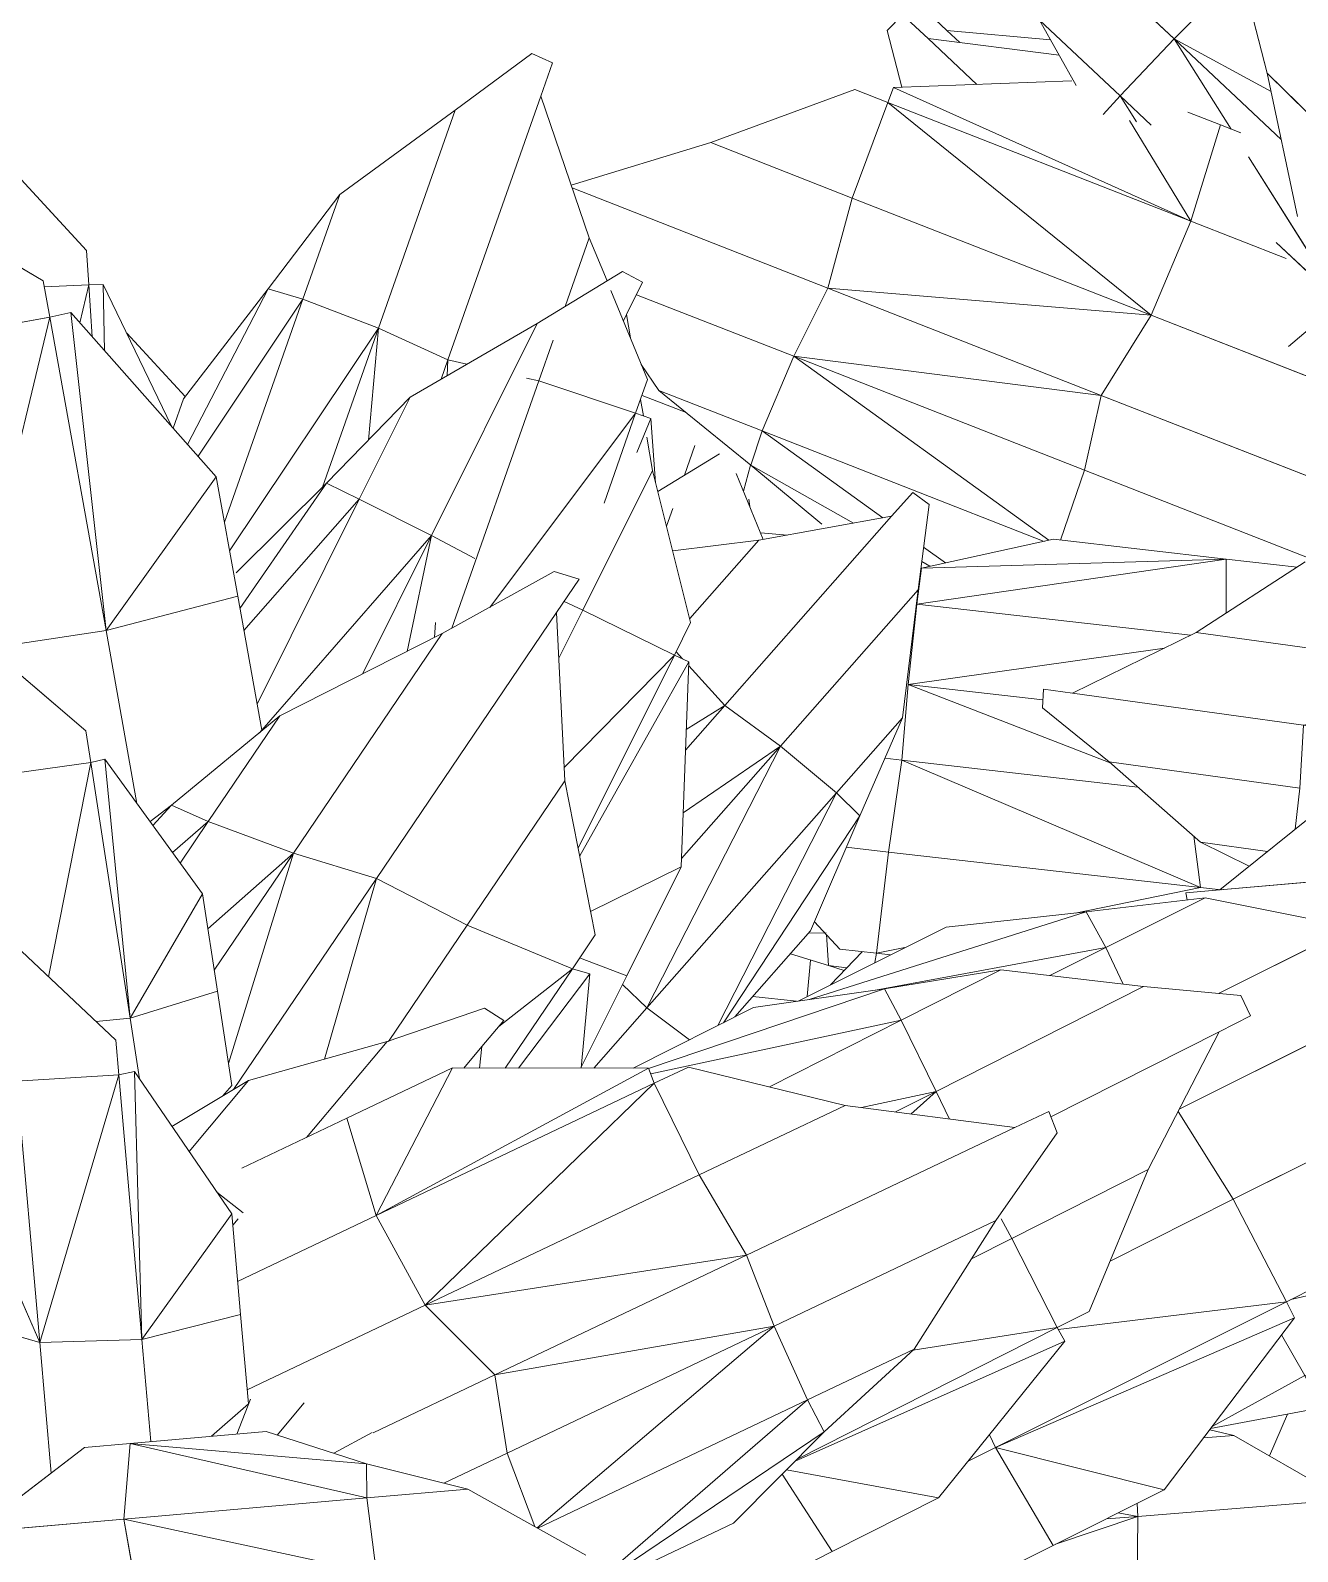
# Model space of a CAD drawing. Header units: inches. Extents: x 1 to 4284, y -575 to 745.
# Drawn here: x 2925.15 to 2936.32, y 309.4 to 322.82 of the extents above; entities that cross this region are included whole.
import ezdxf

# ---------------------------------------------------------------- set-up
doc = ezdxf.new("R2010")
doc.units = ezdxf.units.IN
doc.header["$MEASUREMENT"] = 0
doc.layers.add('Plant-hosta', color=7, linetype='Continuous', lineweight=9)

# ---------------------------------------------------------------- blocks, each defined once
blk = doc.blocks.new('Untitled_dwg-V12-New Construction - Tel_Data_Elec Plan')
at = {"layer": 'Plant-hosta'}
for p, q in [((9.928, -8.959), (9.953, -8.331)), ((9.928, -8.959), (9.953, -8.331)), ((9.953, -8.708), (9.941, -8.646)), ((9.941, -8.646), (9.953, -8.708)), ((9.295, -8.86), (9.19, -8.733)), ((9.19, -8.733), (9.295, -8.86)), ((9.223, -9.048), (9.848, -9.174)), ((9.848, -9.174), (9.223, -9.048)), ((9.67, -9.316), (9.494, -9.102)), ((9.494, -9.102), (9.67, -9.316)), ((5.3, -11.961), (5.593, -11.259)), ((5.3, -11.961), (5.593, -11.259))]:
    blk.add_line(p, q, dxfattribs=at)
blk = doc.blocks.new('Untitled_dwg-V39-New Construction - Tel_Data_Elec Plan')
at = {"layer": 'Plant-hosta'}
for p, q in [((-9.163, -4.718), (-9.509, -4.89)), ((-9.509, -4.89), (-9.163, -4.718)), ((-9.059, -4.725), (-8.922, -5.017)), ((-9.059, -4.725), (-8.922, -5.017)), ((-7.831, -8.608), (-8.046, -8.708)), ((-8.046, -8.708), (-7.831, -8.608)), ((-8.062, -9.106), (-7.926, -9.3)), ((-8.062, -9.106), (-7.926, -9.3)), ((-8.301, -9.929), (-8.614, -10.205)), ((-8.301, -9.929), (-8.614, -10.205)), ((-5.168, -12.299), (-4.131, -11.765)), ((-4.131, -11.765), (-5.168, -12.299)), ((-4.901, -11.772), (-5.168, -12.299)), ((-4.987, -12.309), (-4.157, -11.92)), ((-4.157, -11.92), (-4.987, -12.309)), ((-5.483, -12.491), (-5.531, -11.974)), ((-4.917, -12.17), (-4.987, -12.309)), ((-5.307, -12.574), (-5.168, -12.299)), ((-5.112, -12.559), (-4.987, -12.309))]:
    blk.add_line(p, q, dxfattribs=at)
at = {"layer": 'Plant-hosta', "flags": 128}
for points in [[(-5.531, -11.974), (-5.483, -12.491), (-5.307, -12.574), (-5.168, -12.299), (-4.901, -11.772)], [(-5.269, -12.498), (-5.112, -12.559), (-4.987, -12.309), (-4.917, -12.17)]]:
    blk.add_lwpolyline(points, dxfattribs=at)
blk = doc.blocks.new('Untitled_dwg-V42-New Construction - Tel_Data_Elec Plan')
at = {"layer": 'Plant-hosta'}
for p, q in [((-7.857, 1.908), (-8.131, 2.2)), ((-7.857, 1.908), (-8.131, 2.2)), ((-7.561, 1.957), (-8.538, 1.795)), ((-8.519, 1.782), (-7.596, 1.64)), ((-7.668, 1.233), (-7.596, 1.64)), ((-7.484, 0.967), (-5.884, 1.169)), ((-5.884, 1.169), (-7.484, 0.967)), ((-4.53, -2.023), (-6.837, -2.641)), ((-7.128, -2.719), (-7.136, -2.656)), ((-7.128, -2.719), (-6.837, -2.641)), ((-6.988, -2.719), (-6.826, -2.638)), ((-6.988, -2.719), (-6.826, -2.638)), ((-6.837, -2.641), (-5.449, -3.116)), ((-5.449, -3.116), (-6.837, -2.641)), ((-6.988, -2.719), (-9.469, -3.955)), ((-6.988, -2.719), (-9.469, -3.955)), ((-6.988, -2.719), (-9.081, -4.677)), ((-6.988, -2.719), (-8.105, -2.886)), ((-6.988, -2.719), (-6.891, -3.164)), ((-6.891, -3.164), (-6.988, -2.719)), ((-6.521, -2.749), (-6.853, -3.095)), ((-6.326, -2.816), (-6.853, -3.095)), ((-5.866, -3.243), (-6.029, -2.918)), ((-5.866, -3.243), (-6.029, -2.918)), ((-9.986, -3.208), (-10.35, -3.029)), ((-9.986, -3.208), (-10.35, -3.029)), ((-9.874, -3.152), (-9.914, -3.08)), ((-9.874, -3.152), (-9.914, -3.08)), ((-10.309, -3.195), (-10.588, -3.407)), ((-10.588, -3.407), (-10.309, -3.195)), ((-10.309, -3.195), (-10.194, -3.106)), ((-10.309, -3.195), (-10.194, -3.106)), ((-10.165, -3.12), (-10.309, -3.195)), ((-10.231, -3.458), (-10.309, -3.195)), ((-10.163, -3.296), (-9.874, -3.152)), ((-10.163, -3.296), (-9.874, -3.152)), ((-9.764, -3.097), (-9.874, -3.152)), ((-9.764, -3.097), (-9.874, -3.152)), ((-9.62, -3.114), (-9.874, -3.152)), ((-9.874, -3.152), (-9.62, -3.114)), ((-9.469, -3.955), (-9.874, -3.152)), ((-7.366, -4.037), (-6.853, -3.095)), ((-7.366, -4.037), (-6.853, -3.095)), ((-10.163, -3.296), (-10.291, -3.6)), ((-10.291, -3.6), (-10.163, -3.296)), ((-7.366, -4.037), (-5.866, -3.243)), ((-10.227, -3.472), (-10.375, -3.524)), ((-10.227, -3.472), (-10.375, -3.524)), ((-7.205, -3.741), (-9.081, -4.677)), ((-9.081, -4.677), (-7.205, -3.741)), ((-5.647, -3.755), (-7.463, -4.717)), ((-9.469, -3.955), (-9.803, -4.122)), ((-9.081, -4.677), (-9.469, -3.955)), ((-9.469, -3.955), (-9.081, -4.677)), ((-7.361, -4.026), (-8.798, -5.284)), ((-7.361, -4.026), (-8.798, -5.284)), ((-7.366, -4.037), (-7.758, -4.684)), ((-5.269, -4.324), (-6.256, -4.847)), ((-9.081, -4.677), (-9.214, -4.743)), ((-9.214, -4.743), (-9.081, -4.677)), ((-9.081, -4.677), (-8.798, -5.284)), ((-9.081, -4.677), (-8.798, -5.284)), ((-7.692, -4.838), (-7.758, -4.684)), ((-8.798, -5.284), (-7.729, -4.751)), ((-8.798, -5.284), (-7.729, -4.751)), ((-8.798, -5.284), (-6.566, -4.813)), ((-6.566, -4.813), (-8.798, -5.284)), ((-7.692, -4.838), (-7.463, -4.717)), ((-7.463, -4.717), (-6.256, -4.847)), ((-6.256, -4.847), (-7.463, -4.717)), ((-6.31, -4.841), (-8.484, -5.924)), ((-8.484, -5.924), (-6.31, -4.841)), ((-5.141, -5.102), (-6.256, -4.847)), ((-5.949, -4.917), (-5.786, -5.364)), ((-5.786, -5.364), (-5.949, -4.917)), ((-6.693, -6.528), (-4.976, -5.014)), ((-4.976, -5.014), (-6.693, -6.528)), ((-5.786, -5.364), (-5.222, -5.083)), ((-5.222, -5.083), (-5.786, -5.364)), ((-8.798, -5.284), (-8.484, -5.924)), ((-8.798, -5.284), (-8.484, -5.924)), ((-5.786, -5.364), (-8.484, -5.924)), ((-8.484, -5.924), (-5.786, -5.364)), ((-5.786, -5.364), (-8.338, -6.208)), ((-5.786, -5.364), (-7.158, -6.049)), ((-6.327, -7.097), (-4.46, -5.452)), ((-8.338, -6.208), (-8.484, -5.924)), ((-6.693, -6.528), (-7.103, -6.021)), ((-6.693, -6.528), (-7.103, -6.021)), ((-7.241, -6.06), (-9.244, -7.825)), ((-7.241, -6.06), (-9.244, -7.825)), ((-8.758, -8.349), (-7.198, -6.054)), ((-7.198, -6.054), (-8.758, -8.349)), ((-8.338, -6.208), (-7.158, -6.049)), ((-8.338, -6.208), (-7.158, -6.049)), ((-3.967, -6.108), (-5.673, -7.612)), ((-8.262, -6.198), (-8.316, -6.261)), ((-8.262, -6.198), (-8.316, -6.261)), ((-8.124, -6.179), (-8.257, -6.375)), ((-8.257, -6.375), (-8.124, -6.179)), ((-8.758, -8.349), (-6.693, -6.528)), ((-6.327, -7.097), (-6.693, -6.528)), ((-8.767, -6.786), (-9.443, -7.576)), ((-8.507, -6.742), (-9.244, -7.825)), ((-9.244, -7.825), (-8.507, -6.742)), ((-9.443, -7.576), (-9.031, -6.872)), ((-9.443, -7.576), (-9.031, -6.872)), ((-4.066, -7.147), (-4.629, -6.938)), ((-4.629, -6.938), (-4.066, -7.147)), ((-6.327, -7.097), (-8.758, -8.349)), ((-6.327, -7.097), (-8.758, -8.349)), ((-6.327, -7.097), (-8.27, -8.811)), ((-6.327, -7.097), (-8.27, -8.811)), ((-5.673, -7.612), (-6.327, -7.097)), ((-4.066, -7.147), (-4.415, -7.837)), ((-4.387, -8.629), (-4.066, -7.147)), ((-3.101, -7.42), (-3.979, -9.267)), ((-9.443, -7.576), (-9.978, -8.473)), ((-9.244, -7.825), (-9.443, -7.576)), ((-5.673, -7.612), (-8.27, -8.811)), ((-5.673, -7.612), (-7.796, -9.484)), ((-5.673, -7.612), (-7.212, -10.169)), ((-5.059, -8.271), (-5.673, -7.612)), ((-5.059, -8.271), (-4.383, -7.675)), ((-4.383, -7.675), (-5.059, -8.271)), ((-9.244, -7.825), (-9.978, -8.473)), ((-8.758, -8.349), (-9.244, -7.825)), ((-8.758, -8.349), (-9.244, -7.825)), ((-3.979, -9.267), (-4.161, -7.988)), ((-3.979, -9.267), (-4.161, -7.988)), ((-5.059, -8.271), (-7.212, -10.169)), ((-5.059, -8.271), (-7.119, -10.275)), ((-5.059, -8.271), (-5.263, -9.291)), ((-5.263, -9.291), (-5.059, -8.271)), ((-5.059, -8.271), (-4.524, -8.98)), ((-5.059, -8.271), (-4.524, -8.98)), ((-9.876, -9.334), (-8.758, -8.349)), ((-8.27, -8.811), (-8.758, -8.349)), ((-10.046, -8.742), (-9.978, -8.473)), ((-10.046, -8.742), (-9.978, -8.473)), ((-4.647, -9.831), (-4.063, -8.676)), ((-4.647, -9.831), (-4.063, -8.676)), ((-8.27, -8.811), (-10.086, -10.412)), ((-8.27, -8.811), (-7.796, -9.484)), ((-4.524, -8.98), (-4.379, -8.852)), ((-4.524, -8.98), (-4.379, -8.852)), ((-4.524, -8.98), (-4.755, -9.184)), ((-4.524, -8.98), (-4.755, -9.184)), ((-4.647, -9.831), (-4.448, -8.913)), ((-4.448, -8.913), (-4.647, -9.831)), ((-4.003, -9.102), (-4.647, -9.831)), ((-4.003, -9.102), (-4.647, -9.831)), ((-5.098, -9.187), (-5.267, -9.523)), ((-5.267, -9.523), (-5.098, -9.187)), ((-5.211, -9.258), (-5.267, -9.523)), ((-5.267, -9.523), (-5.211, -9.258)), ((-3.891, -10.174), (-3.979, -9.267)), ((-7.796, -9.484), (-8.8, -10.369)), ((-7.796, -9.484), (-7.212, -10.169)), ((-7.212, -10.169), (-7.796, -9.484)), ((-5.267, -9.523), (-5.707, -10.393)), ((-5.267, -9.523), (-5.464, -9.42)), ((-5.464, -9.42), (-5.267, -9.523)), ((-4.647, -9.831), (-5.267, -9.523)), ((-4.647, -9.831), (-5.267, -9.523)), ((-5.601, -9.742), (-5.707, -10.393)), ((-5.623, -9.793), (-7.119, -10.275)), ((-4.647, -9.831), (-5.562, -11.639)), ((-4.06, -10.109), (-4.647, -9.831)), ((-7.447, -10.376), (-7.212, -10.169)), ((-7.447, -10.376), (-7.212, -10.169)), ((-7.212, -10.169), (-7.119, -10.275)), ((-7.212, -10.169), (-7.119, -10.275)), ((-10.085, -10.439), (-8.8, -10.369)), ((-8.8, -10.369), (-10.085, -10.439)), ((-7.447, -10.376), (-8.8, -10.369))]:
    blk.add_line(p, q, dxfattribs=at)
at = {"layer": 'Plant-hosta', "flags": 128}
for points in [[(-8.538, 1.795), (-7.561, 1.957), (-6.819, 2.119)], [(-6.666, 1.964), (-7.561, 1.957), (-7.596, 1.64), (-8.519, 1.782)], [(-7.668, 1.233), (-7.596, 1.64), (-6.495, 1.79)], [(-7.136, -2.656), (-7.128, -2.719), (-6.837, -2.641), (-4.53, -2.023)], [(-8.105, -2.886), (-6.988, -2.719), (-9.081, -4.677)], [(-6.326, -2.816), (-6.853, -3.095), (-6.521, -2.749)], [(-10.165, -3.12), (-10.309, -3.195), (-10.231, -3.458)], [(-9.874, -3.152), (-9.469, -3.955), (-9.803, -4.122)], [(-4.93, -3.376), (-5.647, -3.755), (-7.463, -4.717), (-7.692, -4.838), (-7.758, -4.684), (-7.366, -4.037), (-5.866, -3.243), (-5.647, -3.755), (-4.565, -3.558)], [(-5.269, -4.324), (-6.256, -4.847), (-5.141, -5.102)], [(-6.327, -7.097), (-4.46, -5.452), (-4.583, -5.262), (-4.798, -5.086)], [(-7.158, -6.049), (-5.786, -5.364), (-8.338, -6.208), (-8.484, -5.924)], [(-5.059, -8.271), (-5.673, -7.612), (-3.967, -6.108)], [(-8.758, -8.349), (-6.693, -6.528), (-6.327, -7.097)], [(-8.767, -6.786), (-9.443, -7.576), (-9.244, -7.825)], [(-10.086, -10.412), (-8.27, -8.811), (-7.796, -9.484), (-5.673, -7.612), (-6.327, -7.097)], [(-4.415, -7.837), (-4.066, -7.147), (-4.387, -8.629)], [(-2.52, -7.758), (-3.101, -7.42), (-3.979, -9.267), (-3.891, -10.174), (-3.717, -10.275), (-3.583, -9.994), (-2.52, -7.758), (-1.746, -8.036)], [(-9.244, -7.825), (-9.978, -8.473), (-9.443, -7.576)], [(-8.27, -8.811), (-5.673, -7.612), (-7.212, -10.169)], [(-5.623, -9.793), (-7.119, -10.275), (-5.059, -8.271), (-7.212, -10.169)], [(-8.27, -8.811), (-8.758, -8.349), (-9.876, -9.334)], [(-7.796, -9.484), (-8.8, -10.369), (-7.447, -10.376)], [(-5.267, -9.523), (-5.707, -10.393), (-5.601, -9.742)]]:
    blk.add_lwpolyline(points, dxfattribs=at)
blk.add_lwpolyline([(-4.06, -10.109), (-4.647, -9.831), (-5.562, -11.639), (-5.483, -12.491), (-5.307, -12.574), (-5.168, -12.299)], close=True, dxfattribs=at)
blk = doc.blocks.new('Untitled_dwg-V43-New Construction - Tel_Data_Elec Plan')
at = {"layer": 'Plant-hosta'}
for p, q in [((10.378, 3.219), (10.591, 2.651)), ((10.591, 2.651), (10.378, 3.219)), ((10.591, 2.651), (12.362, 3.139)), ((12.362, 3.139), (10.591, 2.651)), ((12.362, 3.139), (11.63, 2.269)), ((12.362, 3.139), (11.63, 2.269)), ((8.496, 2.788), (9.802, 2.637)), ((9.62, 1.651), (9.802, 2.637)), ((9.62, 1.651), (9.802, 2.637)), ((9.802, 2.637), (10.89, 2.511)), ((9.825, 2.634), (10.591, 2.651)), ((10.591, 2.651), (10.323, 2.577)), ((10.591, 2.651), (10.439, 2.563)), ((10.591, 2.651), (10.624, 2.542)), ((9.62, 1.651), (10.89, 2.511)), ((10.89, 2.511), (12.489, 1.479)), ((6.786, 2.162), (7.953, 2.022)), ((11.63, 2.269), (11.374, 2.198)), ((11.63, 2.269), (11.449, 2.15)), ((7.772, 1.229), (7.953, 2.022)), ((7.772, 1.229), (7.953, 2.022)), ((7.953, 2.022), (8.996, 1.897)), ((7.819, 1.207), (8.996, 1.897)), ((8.996, 1.897), (7.819, 1.207)), ((10.515, 0.98), (8.996, 1.897)), ((9.353, 1.682), (9.62, 1.651)), ((9.353, 1.682), (9.62, 1.651)), ((9.608, 1.527), (9.62, 1.651)), ((9.62, 1.651), (9.608, 1.527)), ((9.62, 1.651), (12.47, 1.321)), ((9.62, 1.651), (12.489, 1.479)), ((9.62, 1.651), (12.47, 1.321)), ((6.084, 1.499), (8.204, 0.689)), ((6.084, 1.499), (8.204, 0.689)), ((6.119, 1.536), (8.247, 1.006)), ((8.247, 1.006), (6.119, 1.536)), ((6.17, 1.589), (7.219, 1.489)), ((8.247, 1.006), (7.219, 1.489)), ((12.47, 1.321), (12.489, 1.479)), ((12.47, 1.321), (12.489, 1.479)), ((5.9, 1.308), (5.121, 0.404)), ((5.9, 1.308), (5.121, 0.404)), ((10.496, 0.863), (12.47, 1.321)), ((10.496, 0.863), (12.47, 1.321)), ((12.47, 1.321), (12.339, 0.312)), ((12.47, 1.321), (12.782, 1.285)), ((7.918, 1.16), (10.515, 0.98)), ((10.493, 0.844), (7.941, 1.149)), ((8.247, 1.006), (8.204, 0.689)), ((9.241, 0.591), (8.247, 1.006)), ((10.493, 0.844), (10.515, 0.98)), ((4.109, 0.828), (2.179, -0.384)), ((2.179, -0.384), (4.109, 0.828)), ((4.109, 0.828), (4.259, 0.173)), ((4.109, 0.828), (4.259, 0.173)), ((5.564, 0.918), (5.555, 0.224)), ((8.151, -0.022), (5.579, 0.935)), ((5.582, 0.939), (8.204, 0.689)), ((5.582, 0.939), (8.204, 0.689)), ((10.493, 0.844), (9.231, 0.595)), ((10.493, 0.844), (9.231, 0.595)), ((10.493, 0.844), (10.384, -0.032)), ((10.493, 0.844), (10.384, -0.032)), ((10.493, 0.844), (10.807, 0.806)), ((10.807, 0.806), (10.493, 0.844)), ((11.722, -0.192), (10.807, 0.806)), ((11.722, -0.192), (10.807, 0.806)), ((8.151, -0.022), (8.204, 0.689)), ((9.241, 0.591), (8.204, 0.689)), ((10.306, -0.228), (9.241, 0.591)), ((10.306, -0.228), (9.241, 0.591)), ((5.121, 0.404), (4.259, 0.173)), ((5.121, 0.404), (4.357, -0.111)), ((11.132, 0.452), (12.339, 0.312)), ((12.339, 0.312), (11.132, 0.452)), ((2.179, -0.384), (2.063, 0.279)), ((4.941, 0.283), (5.555, 0.224)), ((12.146, -0.584), (12.339, 0.312)), ((12.146, -0.584), (12.339, 0.312)), ((13.669, 0.158), (12.339, 0.312)), ((2.179, -0.384), (4.259, 0.173)), ((2.461, -0.992), (4.259, 0.173)), ((4.259, 0.173), (4.357, -0.111)), ((5.69, -0.461), (5.555, 0.224)), ((8.151, -0.022), (5.555, 0.224)), ((5.69, -0.461), (5.555, 0.224)), ((10.384, -0.032), (9.99, 0.016)), ((9.99, 0.016), (10.384, -0.032)), ((2.461, -0.992), (4.357, -0.111)), ((4.357, -0.111), (3.624, -0.681)), ((4.357, -0.111), (3.624, -0.681)), ((5.69, -0.461), (8.151, -0.022)), ((8.151, -0.022), (5.69, -0.461)), ((8.136, -0.694), (8.151, -0.022)), ((8.151, -0.022), (10.306, -0.228)), ((10.384, -0.032), (10.355, -0.226)), ((10.384, -0.032), (10.355, -0.226)), ((11.722, -0.192), (10.384, -0.032)), ((10.384, -0.032), (11.722, -0.192)), ((10.306, -0.228), (11.079, -0.772)), ((11.722, -0.192), (12.726, -1.12)), ((11.722, -0.192), (12.726, -1.12)), ((2.179, -0.384), (0.896, -0.728)), ((2.179, -0.384), (2.461, -0.992)), ((4.119, -0.296), (4.499, -0.354)), ((4.499, -0.354), (4.119, -0.296)), ((5.69, -0.461), (4.505, -0.348)), ((5.69, -0.461), (4.505, -0.348)), ((5.321, -1.248), (5.69, -0.461)), ((8.136, -0.694), (5.69, -0.461)), ((3.703, -0.619), (4.025, -0.805)), ((3.703, -0.619), (4.025, -0.805)), ((12.162, -0.598), (14.591, -0.879)), ((0.896, -0.728), (2.071, -1.097)), ((2.461, -0.992), (3.624, -0.681)), ((3.373, -0.748), (3.592, -0.995)), ((3.373, -0.748), (3.592, -0.995)), ((5.321, -1.248), (8.136, -0.694)), ((8.136, -0.694), (7.987, -1.502)), ((7.987, -1.502), (8.136, -0.694)), ((8.136, -0.694), (10.746, -0.942)), ((11.079, -0.772), (11.074, -0.973)), ((3.157, -0.806), (3.559, -0.963)), ((11.076, -0.922), (12.726, -1.12)), ((2.015, -2.102), (1.716, -0.985)), ((2.015, -2.102), (1.716, -0.985)), ((2.461, -0.992), (2.071, -1.097)), ((2.637, -0.945), (2.871, -1.818)), ((3.559, -0.963), (3.764, -1.727)), ((10.746, -0.942), (9.406, -1.637)), ((9.406, -1.637), (10.746, -0.942)), ((10.746, -0.942), (11.074, -0.973)), ((5.321, -1.248), (3.591, -1.084)), ((3.591, -1.084), (5.321, -1.248)), ((12.726, -1.12), (13.036, -1.157)), ((13.017, -1.353), (13.036, -1.157)), ((5.321, -1.248), (5.188, -2.139)), ((5.321, -1.248), (5.188, -2.139)), ((5.321, -1.248), (7.987, -1.502)), ((5.321, -1.248), (7.89, -2.396)), ((5.321, -1.248), (7.987, -1.502)), ((10.228, -1.21), (10.203, -1.479)), ((9.803, -1.431), (10.203, -1.479)), ((10.203, -1.479), (9.803, -1.431)), ((9.923, -1.368), (10.203, -1.479)), ((9.923, -1.368), (10.203, -1.479)), ((12.236, -1.722), (13.017, -1.353)), ((14.138, -1.589), (12.837, -1.438)), ((7.987, -1.502), (7.89, -2.396)), ((7.987, -1.502), (9.406, -1.637)), ((9.534, -1.57), (10.203, -1.479)), ((9.534, -1.57), (10.203, -1.479)), ((10.203, -1.479), (10.125, -2.174)), ((10.203, -1.479), (10.125, -2.174)), ((12.236, -1.722), (10.203, -1.479)), ((14.138, -1.589), (13.015, -2.27)), ((14.138, -1.589), (13.015, -2.27)), ((2.871, -1.818), (3.764, -1.727)), ((3.764, -1.727), (3.994, -2.588)), ((8.223, -2.428), (9.406, -1.637)), ((12.236, -1.722), (11.103, -2.291)), ((2.015, -2.102), (2.871, -1.818)), ((2.871, -1.818), (2.015, -2.102)), ((2.871, -1.818), (3.478, -4.083)), ((2.871, -1.818), (3.994, -2.588)), ((2.871, -1.818), (3.618, -4.062)), ((12.075, -1.803), (12.042, -2.158)), ((12.075, -1.803), (12.042, -2.158)), ((3.84, -2.011), (5.188, -2.139)), ((5.188, -2.139), (3.84, -2.011)), ((2.015, -2.102), (1.307, -2.619)), ((2.015, -2.102), (1.857, -4.672)), ((2.015, -2.102), (3.478, -4.083)), ((2.015, -2.102), (2.614, -4.337)), ((5.188, -2.139), (7.89, -2.396)), ((5.188, -2.139), (5.236, -3.034)), ((5.188, -2.139), (6.264, -3.132)), ((5.188, -2.139), (7.889, -2.538)), ((8.834, -2.019), (10.125, -2.174)), ((8.834, -2.019), (10.125, -2.174)), ((11.494, -2.095), (12.042, -2.158)), ((12.042, -2.158), (11.494, -2.095)), ((10.125, -2.174), (7.889, -2.485)), ((7.889, -2.485), (10.125, -2.174)), ((10.005, -2.5), (12.042, -2.158)), ((12.042, -2.158), (10.005, -2.5)), ((10.125, -2.174), (10.083, -2.484)), ((11.103, -2.291), (10.125, -2.174)), ((12.042, -2.158), (11.985, -2.514)), ((13.015, -2.27), (11.985, -2.514)), ((13.015, -2.27), (12.042, -2.158)), ((7.89, -2.396), (7.889, -2.538)), ((8.223, -2.428), (7.89, -2.396)), ((11.103, -2.291), (10.083, -2.484)), ((4.032, -2.527), (3.968, -2.491)), ((4.032, -2.527), (3.968, -2.491)), ((6.264, -3.132), (7.889, -2.538)), ((10.083, -2.484), (7.888, -2.536)), ((7.888, -2.536), (10.083, -2.484)), ((10.083, -2.484), (8.942, -2.725)), ((10.083, -2.484), (8.942, -2.725)), ((9.427, -2.623), (11.985, -2.514)), ((11.985, -2.514), (10.78, -2.811)), ((11.985, -2.514), (10.78, -2.811)), ((3.994, -2.588), (3.618, -4.062)), ((4.094, -2.563), (3.936, -2.815)), ((4.094, -2.563), (3.936, -2.815)), ((7.762, -2.584), (8.942, -2.725)), ((8.942, -2.725), (7.762, -2.584)), ((8.056, -3.043), (8.314, -2.65)), ((9.33, -2.643), (10.78, -2.811)), ((10.78, -2.811), (9.33, -2.643)), ((7.329, -2.742), (7.686, -3.497)), ((7.333, -2.75), (7.987, -3.371)), ((7.434, -2.704), (8.056, -3.043)), ((8.056, -3.043), (7.434, -2.704)), ((8.59, -2.683), (10.276, -4.253)), ((8.646, -2.69), (10.401, -3.993)), ((8.758, -2.703), (9.645, -3.187)), ((8.758, -2.703), (9.645, -3.187)), ((4.217, -2.937), (5.236, -3.034)), ((4.217, -2.937), (5.236, -3.034)), ((6.812, -2.931), (7.686, -3.497)), ((5.802, -3.55), (4.844, -2.996)), ((5.236, -3.034), (6.264, -3.132)), ((6.264, -3.132), (5.236, -3.034)), ((6.572, -3.221), (6.488, -3.05)), ((6.488, -3.05), (6.572, -3.221)), ((6.699, -2.972), (7.557, -3.593)), ((6.699, -2.972), (7.557, -3.593)), ((7.924, -3.311), (8.056, -3.043)), ((7.924, -3.311), (8.056, -3.043)), ((9.953, -4.811), (8.056, -3.043)), ((8.056, -3.043), (10.276, -4.253)), ((8.056, -3.043), (9.953, -4.811)), ((6.358, -3.097), (6.572, -3.221)), ((10.401, -3.993), (9.645, -3.187)), ((9.645, -3.187), (10.401, -3.993)), ((4.537, -3.643), (3.829, -3.235)), ((6.572, -3.221), (6.833, -3.371)), ((6.773, -3.337), (7.557, -3.593)), ((7.557, -3.593), (6.773, -3.337)), ((6.71, -3.532), (6.833, -3.371)), ((7.649, -3.66), (7.987, -3.371)), ((7.987, -3.371), (8.765, -4.109)), ((4.537, -3.643), (3.763, -3.493)), ((4.273, -3.592), (4.384, -3.652)), ((6.207, -4.932), (4.386, -3.614)), ((4.386, -3.614), (6.207, -4.932)), ((5.802, -3.55), (4.537, -3.643)), ((5.802, -3.55), (4.537, -3.643)), ((5.229, -3.592), (6.207, -4.932)), ((6.207, -4.932), (5.229, -3.592)), ((5.802, -3.55), (6.71, -3.532)), ((5.814, -3.545), (6.816, -4.27)), ((7.557, -3.593), (6.816, -4.27)), ((7.557, -3.593), (7.686, -3.497)), ((7.557, -3.593), (7.686, -3.497)), ((7.557, -3.593), (7.849, -3.805)), ((4.384, -3.652), (4.548, -4.477)), ((4.422, -3.843), (5.595, -5.392)), ((8.062, -5.172), (7.849, -3.805)), ((8.062, -5.172), (7.849, -3.805)), ((3.638, -3.985), (3.743, -4.517)), ((3.638, -3.985), (3.743, -4.517)), ((7.881, -4.012), (8.765, -4.109)), ((10.401, -3.993), (10.276, -4.253)), ((10.401, -3.993), (10.276, -4.253)), ((11.051, -4.676), (10.401, -3.993)), ((3.478, -4.083), (2.614, -4.337)), ((3.478, -4.083), (3.618, -4.062)), ((3.478, -4.083), (3.618, -4.062)), ((3.478, -4.083), (3.557, -4.378)), ((8.765, -4.109), (9.449, -5.785)), ((6.207, -4.932), (6.816, -4.27)), ((8.062, -5.172), (6.816, -4.27)), ((6.816, -4.27), (8.062, -5.172)), ((9.953, -4.811), (8.793, -4.178)), ((9.953, -4.811), (8.793, -4.178)), ((9.953, -4.811), (10.276, -4.253)), ((11.051, -4.676), (10.276, -4.253)), ((2.95, -5.591), (3.557, -4.378)), ((2.95, -5.591), (3.557, -4.378)), ((3.45, -4.592), (3.743, -4.517)), ((3.743, -4.517), (3.45, -4.592)), ((3.743, -4.517), (4.548, -4.477)), ((3.743, -4.517), (4.548, -4.477)), ((3.743, -4.517), (4.188, -6.754)), ((3.743, -4.517), (4.717, -5.328)), ((3.743, -4.517), (4.314, -6.741)), ((4.548, -4.477), (4.717, -5.328)), ((7.958, -4.506), (9.449, -5.785)), ((8.945, -4.551), (9.953, -4.811)), ((8.945, -4.551), (9.953, -4.811)), ((5.595, -5.392), (4.584, -4.66)), ((7.969, -4.575), (9.348, -5.884)), ((7.969, -4.575), (9.348, -5.884)), ((11.566, -5.69), (11.051, -4.676)), ((11.566, -5.69), (11.051, -4.676)), ((9.616, -5.315), (9.953, -4.811)), ((9.953, -4.811), (11.566, -5.69)), ((6.207, -4.932), (5.595, -5.392)), ((5.595, -5.392), (6.207, -4.932)), ((6.207, -4.932), (8.5, -6.592)), ((5.595, -5.392), (4.657, -5.023)), ((9.616, -5.315), (9.154, -5.064)), ((9.616, -5.315), (9.154, -5.064)), ((3.192, -5.106), (4.188, -6.754)), ((8.5, -6.592), (8.062, -5.172)), ((8.062, -5.172), (8.5, -6.592)), ((9.223, -5.232), (9.616, -5.315)), ((4.717, -5.328), (4.314, -6.741)), ((8.097, -5.286), (9.348, -5.884)), ((9.348, -5.884), (8.097, -5.286)), ((9.616, -5.315), (9.436, -5.752)), ((9.436, -5.752), (9.616, -5.315)), ((9.616, -5.315), (11.568, -6.38)), ((5.595, -5.392), (4.983, -5.91)), ((7.489, -6.763), (5.595, -5.392)), ((7.489, -6.763), (5.595, -5.392)), ((4.594, -5.761), (4.983, -5.91)), ((4.983, -5.91), (4.594, -5.761)), ((4.625, -5.651), (4.983, -5.91)), ((4.625, -5.651), (4.983, -5.91)), ((11.566, -5.69), (11.915, -6.362)), ((9.348, -5.884), (8.726, -6.533)), ((9.348, -5.884), (9.449, -5.785)), ((9.348, -5.884), (9.449, -5.785)), ((9.348, -5.884), (9.582, -6.106)), ((9.582, -6.106), (9.348, -5.884)), ((9.404, -5.829), (9.372, -5.906)), ((9.372, -5.906), (9.404, -5.829)), ((4.983, -5.91), (4.729, -6.156)), ((5.894, -6.57), (4.983, -5.91)), ((4.729, -6.156), (4.501, -6.086)), ((4.513, -6.044), (4.729, -6.156)), ((5.894, -6.57), (4.729, -6.156)), ((9.723, -7.48), (9.582, -6.106)), ((9.586, -6.14), (10.394, -6.581)), ((9.586, -6.14), (10.394, -6.581)), ((4.447, -6.275), (4.712, -7.801)), ((4.447, -6.275), (4.712, -7.801)), ((8.381, -6.207), (8.726, -6.533)), ((8.381, -6.207), (8.726, -6.533)), ((11.568, -6.38), (10.394, -6.581)), ((10.394, -6.581), (11.568, -6.38)), ((11.568, -6.38), (11.814, -6.513)), ((11.915, -6.362), (11.814, -6.513)), ((7.696, -7.607), (5.675, -6.492)), ((5.675, -6.492), (7.696, -7.607)), ((5.702, -6.507), (5.907, -7.689)), ((5.702, -6.507), (5.907, -7.689)), ((7.489, -6.763), (5.894, -6.57)), ((7.489, -6.763), (5.894, -6.57)), ((8.596, -6.662), (8.726, -6.533)), ((8.726, -6.533), (8.596, -6.662)), ((9.723, -7.48), (8.726, -6.533)), ((7.696, -7.607), (6.706, -6.668)), ((7.696, -7.607), (6.706, -6.668)), ((8.5, -6.592), (8.789, -6.801)), ((9.649, -6.754), (10.394, -6.581)), ((10.394, -6.581), (9.649, -6.754)), ((4.188, -6.754), (3.396, -6.924)), ((4.188, -6.754), (3.396, -6.924)), ((4.188, -6.754), (4.314, -6.741)), ((4.188, -6.754), (4.243, -7.033)), ((4.243, -7.033), (4.188, -6.754)), ((5.742, -6.737), (7.208, -8.128)), ((7.208, -8.128), (5.742, -6.737)), ((7.146, -6.721), (7.696, -7.607)), ((7.146, -6.721), (7.696, -7.607)), ((7.414, -6.753), (7.466, -6.876)), ((7.466, -6.876), (7.414, -6.753)), ((7.489, -6.763), (8.605, -6.939)), ((7.585, -6.778), (9.052, -8.565)), ((9.052, -8.565), (7.585, -6.778)), ((7.962, -6.837), (9.757, -8.005)), ((7.962, -6.837), (9.757, -8.005)), ((8.605, -6.939), (8.789, -6.801)), ((3.632, -8.112), (4.243, -7.033)), ((7.986, -7.286), (7.696, -7.607)), ((9.224, -7.356), (9.757, -8.005)), ((9.712, -7.37), (9.866, -7.916)), ((5.855, -7.387), (7.208, -8.128)), ((7.208, -8.128), (5.855, -7.387)), ((9.778, -7.772), (9.723, -7.48)), ((9.723, -7.48), (9.778, -7.772)), ((6.985, -8.357), (5.888, -7.58)), ((7.696, -7.607), (7.208, -8.128)), ((7.696, -7.607), (7.208, -8.128)), ((9.211, -9.045), (7.696, -7.607)), ((4.712, -7.801), (5.907, -7.689)), ((5.907, -7.689), (4.712, -7.801)), ((5.907, -7.689), (6.09, -8.744)), ((9.649, -7.677), (9.866, -7.916)), ((3.691, -8.008), (4.712, -7.801)), ((4.712, -7.801), (3.691, -8.008)), ((4.712, -7.801), (5.192, -10.57)), ((4.712, -7.801), (6.09, -8.744)), ((4.712, -7.801), (5.38, -10.543)), ((6.985, -8.357), (5.966, -7.888)), ((9.757, -8.005), (9.052, -8.565)), ((9.757, -8.005), (9.052, -8.565)), ((9.757, -8.005), (9.866, -7.916)), ((9.757, -8.005), (9.957, -8.248)), ((9.957, -8.248), (9.757, -8.005)), ((9.84, -8.105), (9.813, -7.96)), ((9.813, -7.96), (9.84, -8.105)), ((3.606, -8.174), (5.192, -10.57)), ((3.606, -8.174), (5.192, -10.57)), ((7.884, -9.487), (5.977, -8.09)), ((5.977, -8.09), (7.884, -9.487)), ((7.208, -8.128), (6.985, -8.357)), ((7.937, -8.82), (7.208, -8.128)), ((9.923, -9.098), (9.957, -8.248)), ((9.923, -9.098), (9.957, -8.248)), ((6.02, -8.342), (7.344, -9.954)), ((7.344, -9.954), (6.02, -8.342)), ((7.884, -9.487), (6.939, -8.336)), ((7.884, -9.487), (6.939, -8.336)), ((7.937, -8.82), (6.985, -8.357)), ((8.958, -8.626), (9.052, -8.565)), ((8.958, -8.626), (9.052, -8.565)), ((9.295, -8.86), (9.052, -8.565)), ((9.052, -8.565), (9.295, -8.86)), ((7.461, -8.589), (7.884, -9.487)), ((7.461, -8.589), (7.884, -9.487)), ((9.979, -8.851), (9.941, -8.646)), ((9.941, -8.646), (9.979, -8.851)), ((6.09, -8.744), (5.38, -10.543)), ((9.211, -9.045), (7.937, -8.82)), ((9.211, -9.045), (7.937, -8.82)), ((9.934, -8.809), (9.979, -8.851)), ((9.979, -8.851), (10.21, -9.07)), ((6.001, -8.969), (7.344, -9.954)), ((7.344, -9.954), (6.001, -8.969)), ((8.363, -9.015), (8.249, -8.875)), ((8.309, -8.886), (8.363, -9.015)), ((8.363, -9.015), (8.507, -8.921)), ((8.363, -9.015), (8.507, -8.921)), ((5.95, -9.098), (7.088, -10.144)), ((7.088, -10.144), (5.95, -9.098)), ((8.363, -9.015), (7.884, -9.487)), ((8.363, -9.015), (9.927, -10.919)), ((9.211, -9.045), (10.076, -9.219)), ((9.902, -9.599), (9.494, -9.102)), ((10.076, -9.219), (10.21, -9.07)), ((9.902, -9.599), (9.919, -9.188)), ((5.872, -9.297), (5.733, -10.679)), ((5.88, -9.277), (6.053, -9.489)), ((5.88, -9.277), (6.053, -9.489)), ((7.088, -10.144), (6.053, -9.489)), ((7.884, -9.487), (7.344, -9.954)), ((7.884, -9.487), (7.344, -9.954)), ((9.176, -11.06), (7.884, -9.487)), ((9.927, -10.919), (9.902, -9.599)), ((9.902, -9.599), (9.927, -10.919)), ((7.344, -9.954), (7.088, -10.144)), ((7.966, -10.711), (7.344, -9.954)), ((5.545, -10.125), (5.733, -10.679)), ((7.966, -10.711), (7.088, -10.144)), ((5.484, -10.279), (5.612, -10.719)), ((5.484, -10.279), (5.612, -10.719)), ((5.424, -10.43), (5.612, -10.719)), ((5.612, -10.719), (5.424, -10.43)), ((5.192, -10.57), (3.992, -10.773)), ((5.192, -10.57), (5.38, -10.543)), ((5.192, -10.57), (5.38, -10.543)), ((5.192, -10.57), (5.247, -10.888)), ((5.612, -10.719), (5.238, -10.838)), ((5.612, -10.719), (5.238, -10.838)), ((5.612, -10.719), (5.733, -10.679)), ((5.612, -10.719), (5.733, -10.679)), ((5.612, -10.719), (5.697, -11.011)), ((5.697, -11.011), (5.612, -10.719)), ((9.176, -11.06), (7.966, -10.711)), ((9.176, -11.06), (7.966, -10.711)), ((4.227, -12.128), (5.247, -10.888)), ((9.927, -10.919), (10.124, -11.159)), ((5.194, -12.213), (5.697, -11.011)), ((9.176, -11.06), (9.981, -11.3)), ((9.981, -11.3), (10.124, -11.159))]:
    blk.add_line(p, q, dxfattribs=at)
at = {"layer": 'Plant-hosta', "flags": 128}
for points in [[(9.802, 2.637), (8.496, 2.788), (7.658, 2.058)], [(9.802, 2.637), (10.89, 2.511), (9.62, 1.651)], [(9.825, 2.634), (10.591, 2.651), (10.624, 2.542)], [(10.439, 2.563), (10.591, 2.651), (10.323, 2.577)], [(10.89, 2.511), (12.489, 1.479), (9.62, 1.651)], [(11.374, 2.198), (11.63, 2.269), (11.449, 2.15)], [(7.953, 2.022), (8.996, 1.897), (10.515, 0.98), (7.918, 1.16)], [(6.17, 1.589), (7.219, 1.489), (8.247, 1.006), (8.204, 0.689)], [(12.782, 1.285), (12.47, 1.321), (12.339, 0.312)], [(12.339, 0.312), (13.669, 0.158), (12.782, 1.285)], [(7.941, 1.149), (10.493, 0.844), (10.515, 0.98)], [(2.063, 0.279), (2.179, -0.384), (0.896, -0.728), (0.78, -0.064), (0.724, 0.355), (0.735, 0.575), (2.095, 0.94)], [(8.204, 0.689), (9.241, 0.591), (8.247, 1.006)], [(4.941, 0.283), (5.555, 0.224), (5.564, 0.918)], [(8.204, 0.689), (8.151, -0.022), (5.579, 0.935)], [(4.259, 0.173), (5.121, 0.404), (4.357, -0.111)], [(2.179, -0.384), (4.259, 0.173), (2.461, -0.992)], [(3.624, -0.681), (2.461, -0.992), (4.357, -0.111), (4.259, 0.173)], [(5.555, 0.224), (8.151, -0.022), (10.306, -0.228), (11.079, -0.772), (11.074, -0.973), (10.746, -0.942), (8.136, -0.694), (5.69, -0.461), (5.321, -1.248)], [(5.321, -1.248), (8.136, -0.694), (8.151, -0.022)], [(0.896, -0.728), (2.071, -1.097), (2.461, -0.992), (2.179, -0.384)], [(12.837, -1.438), (14.138, -1.589), (14.891, -1.142), (14.899, -0.915), (14.591, -0.879), (12.162, -0.598)], [(2.637, -0.945), (2.871, -1.818), (3.764, -1.727), (3.559, -0.963), (3.157, -0.806)], [(12.236, -1.722), (13.017, -1.353), (13.036, -1.157), (12.726, -1.12), (11.076, -0.922)], [(7.889, -2.538), (7.89, -2.396), (5.321, -1.248)], [(10.228, -1.21), (10.203, -1.479), (12.236, -1.722)], [(7.89, -2.396), (7.987, -1.502), (9.406, -1.637)], [(3.764, -1.727), (3.994, -2.588), (2.871, -1.818)], [(9.406, -1.637), (8.223, -2.428), (7.89, -2.396)], [(10.125, -2.174), (11.103, -2.291), (12.236, -1.722)], [(3.994, -2.588), (3.618, -4.062), (2.871, -1.818), (3.478, -4.083)], [(1.857, -4.672), (2.614, -4.337), (2.015, -2.102), (1.307, -2.619), (1.857, -4.672), (2.015, -2.102), (3.478, -4.083)], [(5.236, -3.034), (5.188, -2.139), (6.264, -3.132), (7.889, -2.538), (5.188, -2.139), (7.89, -2.396)], [(9.427, -2.623), (11.985, -2.514), (12.042, -2.158), (13.015, -2.27), (11.985, -2.514)], [(10.125, -2.174), (10.083, -2.484), (11.103, -2.291)], [(8.314, -2.65), (8.056, -3.043), (10.276, -4.253)], [(7.329, -2.742), (7.686, -3.497), (6.812, -2.931)], [(7.649, -3.66), (7.987, -3.371), (7.333, -2.75)], [(9.953, -4.811), (10.276, -4.253), (8.59, -2.683)], [(10.276, -4.253), (11.051, -4.676), (10.401, -3.993), (8.646, -2.69)], [(4.844, -2.996), (5.802, -3.55), (6.71, -3.532), (6.833, -3.371), (6.572, -3.221), (6.358, -3.097)], [(3.829, -3.235), (4.537, -3.643), (3.763, -3.493)], [(7.987, -3.371), (8.765, -4.109), (7.881, -4.012)], [(4.548, -4.477), (4.384, -3.652), (4.273, -3.592)], [(5.814, -3.545), (6.816, -4.27), (6.207, -4.932)], [(7.849, -3.805), (7.557, -3.593), (6.816, -4.27)], [(4.422, -3.843), (5.595, -5.392), (4.983, -5.91)], [(3.557, -4.378), (3.478, -4.083), (2.614, -4.337)], [(8.765, -4.109), (9.449, -5.785), (7.958, -4.506)], [(4.548, -4.477), (4.717, -5.328), (3.743, -4.517)], [(4.717, -5.328), (4.314, -6.741), (3.743, -4.517), (4.188, -6.754)], [(4.657, -5.023), (5.595, -5.392), (4.584, -4.66)], [(9.223, -5.232), (9.616, -5.315), (9.953, -4.811)], [(9.953, -4.811), (11.566, -5.69), (11.915, -6.362), (11.814, -6.513), (11.568, -6.38), (9.616, -5.315)], [(6.207, -4.932), (8.5, -6.592), (8.789, -6.801), (8.605, -6.939), (7.489, -6.763)], [(3.192, -5.106), (4.188, -6.754), (4.314, -6.741)], [(9.348, -5.884), (8.726, -6.533), (9.723, -7.48), (9.582, -6.106)], [(4.513, -6.044), (4.729, -6.156), (4.983, -5.91), (5.894, -6.57), (4.729, -6.156), (4.501, -6.086)], [(3.396, -6.924), (3.632, -8.112), (4.243, -7.033)], [(9.934, -8.809), (9.979, -8.851), (10.21, -9.07), (10.076, -9.219), (9.211, -9.045), (7.696, -7.607), (7.986, -7.286)], [(9.224, -7.356), (9.757, -8.005), (9.866, -7.916)], [(9.712, -7.37), (9.866, -7.916), (9.649, -7.677)], [(7.208, -8.128), (7.937, -8.82), (6.985, -8.357), (5.888, -7.58)], [(4.712, -7.801), (6.09, -8.744), (5.907, -7.689)], [(6.09, -8.744), (5.38, -10.543), (4.712, -7.801), (5.192, -10.57)], [(5.966, -7.888), (6.985, -8.357), (7.208, -8.128)], [(8.249, -8.875), (8.363, -9.015), (8.309, -8.886)], [(8.363, -9.015), (7.884, -9.487), (9.176, -11.06), (9.981, -11.3), (10.124, -11.159), (9.927, -10.919), (8.363, -9.015)], [(9.494, -9.102), (9.902, -9.599), (9.919, -9.188)], [(5.872, -9.297), (5.733, -10.679), (5.545, -10.125)], [(6.053, -9.489), (7.088, -10.144), (7.344, -9.954)], [(7.344, -9.954), (7.966, -10.711), (7.088, -10.144)], [(4.924, -11.281), (5.194, -12.213), (5.697, -11.011)]]:
    blk.add_lwpolyline(points, dxfattribs=at)
blk.add_lwpolyline([(5.247, -10.888), (5.192, -10.57), (3.992, -10.773), (4.227, -12.128)], close=True, dxfattribs=at)

msp = doc.modelspace()

# ---------------------------------------------------------------- block references
at = {"layer": 'Plant-hosta', "extrusion": (0, 0, -1), "zscale": -0.9999999999999999, "rotation": 160.0000000000005}
for name, p in [('Untitled_dwg-V42-New Construction - Tel_Data_Elec Plan', (-2942.963, 315.096)), ('Untitled_dwg-V39-New Construction - Tel_Data_Elec Plan', (-2942.125, 312.958)), ('Untitled_dwg-V43-New Construction - Tel_Data_Elec Plan', (-2924.053, 308.584)), ('Untitled_dwg-V12-New Construction - Tel_Data_Elec Plan', (-2925.106, 307.098))]:
    msp.add_blockref(name, p, dxfattribs=at)

doc.saveas('drawing.dxf')
